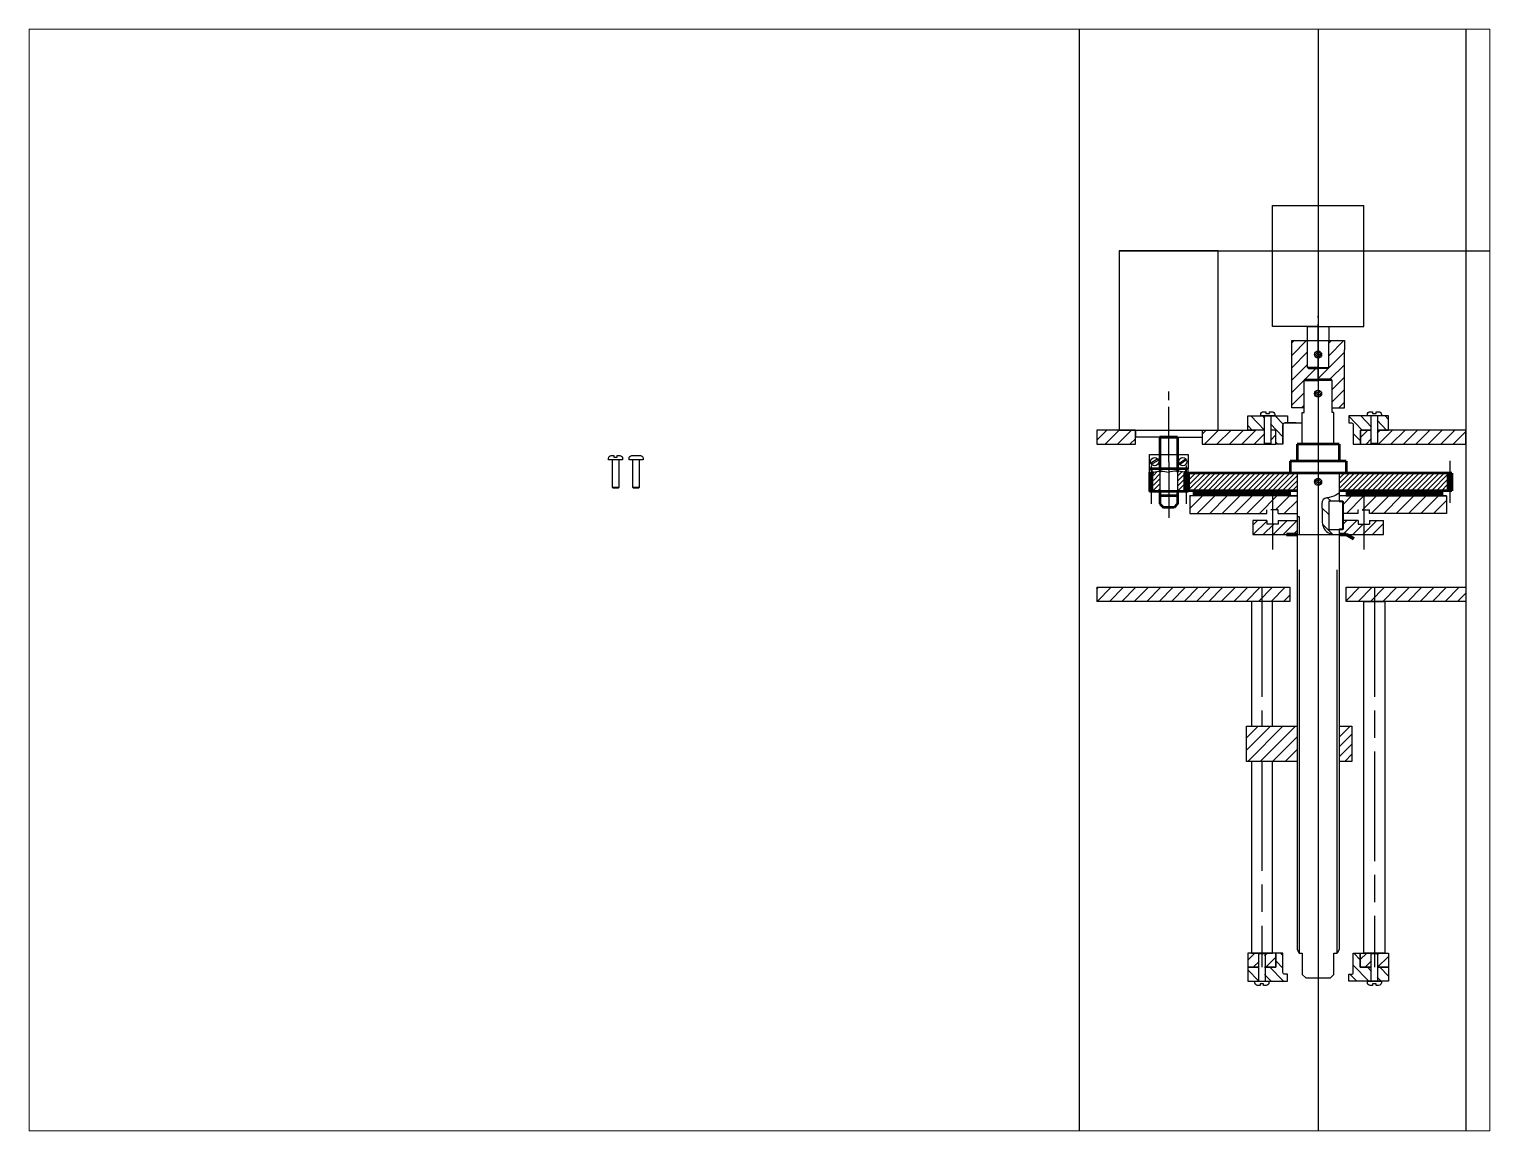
# Paper-space layout 'Лист1' of a CAD drawing. Header units: millimetres. Extents: x -1 to 257, y 0 to 194.
# The model-space entities are those that its viewports show. They can reach past a viewport. Long polylines and large blocks are cut down to what shows.
import ezdxf

# ---------------------------------------------------------------- set-up
doc = ezdxf.new("R2010")
doc.units = ezdxf.units.MM
for name, pattern in [('AM_ISO08W050', [18, 12, -1.5, 3, -1.5]), ('AM_ISO08W050x2', [9, 6, -0.75, 1.5, -0.75]), ('Amconstr', [9999, 9999, 0])]:
    doc.linetypes.add(name, pattern=pattern)
for name, color, linetype, lineweight in [('AM_0', 7, 'Continuous', 50), ('AM_7', 4, 'AM_ISO08W050', 25), ('AM_8', 1, 'Continuous', 25), ('AM_CL', 1, 'Amconstr', 25), ('оч жирные', 7, 'Continuous', 200), ('тонкие', 7, 'Continuous', 40)]:
    doc.layers.add(name, color=color, linetype=linetype, lineweight=lineweight)
doc.layers.add('AM_VIEWS', color=1, linetype='Continuous', lineweight=25, plot=False)
doc.layers.add('основные', color=7, linetype='Continuous')
pattern_1 = [(45, (0, 0), (-0.7071068, 0.7071068), [])]
pattern_2 = [(45, (0, 0), (-1.767767, 1.767767), [])]
pattern_3 = [(45, (0, 0), (-1.414214, 1.414214), [])]
pattern_4 = [(134, (0, 0), (-1.79835, -1.736646), [])]
pattern_5 = [(45, (0, -6.6448), (-0.2828427, 0.2828427), [])]

msp = doc.modelspace()

# ---------------------------------------------------------------- hatches: boundary and pattern name
at = {"layer": 'AM_8'}
h = msp.add_hatch(dxfattribs=at)
h.set_pattern_fill('_U', color=256, scale=2.5, angle=45, style=0, pattern_type=0)
h.set_pattern_definition([(45, (0, -6.6448), (-1.767767, 1.767767), [])])
h.paths.add_polyline_path([(252.6, 206.35), (252.6, 214.12), (252.9, 214.42), (256.6, 214.42), (260.3, 214.42), (260.6, 214.12), (260.6, 206.35), (264.1, 206.35), (264.1, 225.47), (259.6, 225.47), (259.6, 217.82), (259.3, 217.52), (253.9, 217.52), (253.6, 217.82), (253.6, 225.47), (249.1, 225.47), (249.1, 206.35)])
h = msp.add_hatch(dxfattribs=at)
h.set_pattern_fill('_U', color=256, scale=0.4, angle=45, style=0, pattern_type=0)
h.set_pattern_definition(pattern_5)
edge = h.paths.add_edge_path()
edge.add_arc((256.6, 221.47), 1, 191.4592, 398.7713)
edge.add_arc((256.6, 221.47), 1, 38.7713, 191.4592)
h = msp.add_hatch(dxfattribs=at)
h.set_pattern_fill('_U', color=256, scale=0.4, angle=45, style=0, pattern_type=0)
h.set_pattern_definition(pattern_5)
edge = h.paths.add_edge_path()
edge.add_arc((256.6, 210.35), 1, 11.4592, 313.6693)
edge.add_arc((256.6, 210.35), 1, 313.6693, 371.4592)
h = msp.add_hatch(dxfattribs=at)
h.set_pattern_fill('_U', color=256, scale=2.5, angle=134, style=0, pattern_type=0)
h.set_pattern_definition(pattern_4)
edge = h.paths.add_edge_path(flags=0)
edge.add_line((241.47, 204), (241.47, 200))
edge.add_line((236.6, 200), (241.47, 200))
edge.add_line((236.6, 204), (236.6, 200))
edge.add_line((241.47, 204), (236.6, 204))
edge = h.paths.add_edge_path(flags=0)
edge.add_line((243.03, 200), (243.03, 204))
edge.add_line((247.9, 204), (243.03, 204))
edge.add_line((247.9, 202), (247.9, 204))
edge.add_line((247.1, 202), (247.9, 202))
edge.add_arc((247.1, 201.5), 0.5, 90, 180)
edge.add_line((246.6, 196), (246.6, 201.5))
edge.add_line((244.6, 196), (246.6, 196))
edge.add_line((244.6, 200), (244.6, 196))
edge.add_line((243.03, 200), (244.6, 200))
edge = h.paths.add_edge_path(flags=0)
edge.add_line((243.03, 200), (243.03, 204))
edge.add_line((241.47, 200), (243.03, 200))
edge.add_line((241.47, 204), (241.47, 200))
edge.add_line((243.03, 204), (241.47, 204))
edge = h.paths.add_edge_path(flags=0)
edge.add_line((243.03, 200), (243.03, 204))
edge.add_line((241.47, 200), (243.03, 200))
edge.add_line((241.47, 204), (241.47, 200))
edge.add_line((243.03, 204), (241.47, 204))
h = msp.add_hatch(dxfattribs=at)
h.set_pattern_fill('_U', color=256, scale=2.5, angle=134, style=0, pattern_type=0)
h.set_pattern_definition(pattern_4)
edge = h.paths.add_edge_path(flags=0)
edge.add_line((271.82, 204), (271.82, 200))
edge.add_line((268.6, 200), (271.82, 200))
edge.add_line((268.6, 196), (268.6, 200))
edge.add_line((266.6, 196), (268.6, 196))
edge.add_line((266.6, 201.5), (266.6, 196))
edge.add_arc((266.1, 201.5), 0.5, 0, 90)
edge.add_line((265.3, 202), (266.1, 202))
edge.add_line((265.3, 204), (265.3, 202))
edge.add_line((271.82, 204), (265.3, 204))
edge = h.paths.add_edge_path(flags=0)
edge.add_line((273.38, 200), (273.38, 204))
edge.add_line((276.6, 204), (273.38, 204))
edge.add_line((276.6, 200), (276.6, 204))
edge.add_line((273.38, 200), (276.6, 200))
edge = h.paths.add_edge_path(flags=0)
edge.add_line((273.38, 200), (273.38, 204))
edge.add_line((271.82, 200), (273.38, 200))
edge.add_line((271.82, 204), (271.82, 200))
edge.add_line((273.38, 204), (271.82, 204))
edge = h.paths.add_edge_path(flags=0)
edge.add_line((273.38, 200), (273.38, 204))
edge.add_line((271.82, 200), (273.38, 200))
edge.add_line((271.82, 204), (271.82, 200))
edge.add_line((273.38, 204), (271.82, 204))
h = msp.add_hatch(dxfattribs=at)
h.set_pattern_fill('_U', color=256, scale=2.5, angle=45, style=0, pattern_type=0)
h.set_pattern_definition(pattern_2)
h.paths.add_polyline_path([(193.6, 200), (193.6, 196), (204.6, 196), (204.6, 200)])
h = msp.add_hatch(dxfattribs=at)
h.set_pattern_fill('_U', color=256, scale=2.5, angle=45, style=0, pattern_type=0)
h.set_pattern_definition(pattern_2)
edge = h.paths.add_edge_path(flags=0)
edge.add_line((243.03, 196), (243.03, 200))
edge.add_line((244.6, 200), (243.03, 200))
edge.add_line((244.6, 196), (244.6, 200))
edge.add_line((243.03, 196), (244.6, 196))
edge = h.paths.add_edge_path(flags=0)
edge.add_line((241.47, 200), (241.47, 196))
edge.add_line((223.6, 196), (241.47, 196))
edge.add_line((223.6, 200), (223.6, 196))
edge.add_line((241.47, 200), (223.6, 200))
edge = h.paths.add_edge_path(flags=0)
edge.add_line((241.47, 200), (241.47, 196))
edge.add_line((243.03, 200), (241.47, 200))
edge.add_line((243.03, 196), (243.03, 200))
edge.add_line((241.47, 196), (243.03, 196))
edge = h.paths.add_edge_path(flags=0)
edge.add_line((241.47, 200), (241.47, 196))
edge.add_line((243.03, 200), (241.47, 200))
edge.add_line((243.03, 196), (243.03, 200))
edge.add_line((241.47, 196), (243.03, 196))
h = msp.add_hatch(dxfattribs=at)
h.set_pattern_fill('_U', color=256, scale=2.5, angle=45, style=0, pattern_type=0)
h.set_pattern_definition(pattern_2)
edge = h.paths.add_edge_path(flags=0)
edge.add_line((273.38, 196), (273.38, 200))
edge.add_line((298.6, 200), (273.38, 200))
edge.add_line((298.6, 196), (298.6, 200))
edge.add_line((273.38, 196), (298.6, 196))
edge = h.paths.add_edge_path(flags=0)
edge.add_line((271.82, 200), (271.82, 196))
edge.add_line((268.6, 196), (271.82, 196))
edge.add_line((268.6, 200), (268.6, 196))
edge.add_line((271.82, 200), (268.6, 200))
edge = h.paths.add_edge_path(flags=0)
edge.add_line((271.82, 200), (271.82, 196))
edge.add_line((273.38, 200), (271.82, 200))
edge.add_line((273.38, 196), (273.38, 200))
edge.add_line((271.82, 196), (273.38, 196))
edge = h.paths.add_edge_path(flags=0)
edge.add_line((271.82, 200), (271.82, 196))
edge.add_line((273.38, 200), (271.82, 200))
edge.add_line((273.38, 196), (273.38, 200))
edge.add_line((271.82, 196), (273.38, 196))
h = msp.add_hatch(dxfattribs=at)
h.set_pattern_fill('_U', color=256, angle=45, style=0, pattern_type=0)
h.set_pattern_definition(pattern_1)
h.paths.add_polyline_path([(209.73, 188), (209.73, 182.5), (211.6, 182.5), (211.6, 188.29)])
h = msp.add_hatch(dxfattribs=at)
h.set_pattern_fill('_U', color=256, angle=45, style=0, pattern_type=0)
h.set_pattern_definition(pattern_1)
h.paths.add_polyline_path([(218.48, 182.5), (218.48, 188), (216.6, 188.29), (216.6, 182.5)])
h = msp.add_hatch(dxfattribs=at)
h.set_pattern_fill('_U', color=256, angle=45, style=0, pattern_type=0)
h.set_pattern_definition(pattern_1)
h.paths.add_polyline_path([(216.6, 188), (216.6, 182.5), (218.48, 182.5), (218.48, 188)])
h = msp.add_hatch(dxfattribs=at)
h.set_pattern_fill('_U', color=256, angle=45, style=0, pattern_type=0)
h.set_pattern_definition(pattern_1)
h.paths.add_polyline_path([(219.72, 182.75), (248.6, 182.75), (248.6, 182.75), (250.6, 182.75), (250.6, 187.75), (219.72, 187.75)])
h = msp.add_hatch(dxfattribs=at)
h.set_pattern_fill('_U', color=256, angle=45, style=0, pattern_type=0)
h.set_pattern_definition(pattern_1)
h.paths.add_polyline_path([(293.47, 182.75), (293.47, 187.75), (262.6, 187.75), (262.6, 182.75)])
h = msp.add_hatch(dxfattribs=at)
h.set_pattern_fill('_U', color=256, scale=0.4, angle=45, style=0, pattern_type=0)
h.set_pattern_definition([(45, (0, 0), (-0.2828427, 0.2828427), [])])
edge = h.paths.add_edge_path()
edge.add_arc((256.6, 185.25), 1, 11.4592, 356.8903)
edge.add_arc((256.6, 185.25), 1, 356.8903, 371.4592)
h = msp.add_hatch(dxfattribs=at)
h.set_pattern_fill('_U', color=256, scale=2.5, angle=45, style=0, pattern_type=0)
h.set_pattern_definition(pattern_2)
edge = h.paths.add_edge_path()
edge.add_line((242, 177.26), (242.04, 177.26))
edge.add_arc((242.15, 177.16), 0.15, 138.0866, 138.8954, ccw=False)
edge.add_line((242.04, 177.26), (243.12, 177.26))
edge.add_line((243.12, 177.26), (243.15, 177.26))
edge.add_line((243.15, 177.26), (245.2, 177.26))
edge.add_line((245.2, 177.26), (245.2, 177.03))
edge.add_arc((245.05, 177.01), 0.15, -6.7271, 6.7271, ccw=False)
edge.add_line((245.2, 177), (245.2, 176.66))
edge.add_arc((245.05, 176.64), 0.15, -6.7271, 6.7271, ccw=False)
edge.add_line((245.2, 176.63), (245.2, 176.29))
edge.add_arc((245.05, 176.28), 0.15, -6.7271, 6.7271, ccw=False)
edge.add_line((245.2, 176.26), (245.2, 176.25))
edge.add_line((245.2, 176.25), (250.6, 176.25))
edge.add_line((250.6, 176.25), (250.6, 181.25))
edge.add_line((250.6, 181.25), (220.1, 181.25))
edge.add_line((220.1, 181.25), (220.1, 176.25))
edge.add_line((220.1, 176.25), (242, 176.25))
edge.add_line((242, 176.25), (242, 177.26))
h = msp.add_hatch(dxfattribs=at)
h.set_pattern_fill('ANSI31', color=256, angle=90, style=0)
edge = h.paths.add_edge_path()
edge.add_line((259.6, 179.75), (262.6, 179.75))
edge.add_line((262.6, 179.75), (262.6, 181.25))
edge.add_line((262.6, 181.25), (262.6, 182.06))
edge.add_spline(control_points=[(262.6, 182.06), (261.94, 181.63), (260.59, 180.75), (257.31, 180.77), (257.79, 177.55), (257.69, 175.09), (257.7, 173.18), (258.23, 172.12), (258.31, 171.98)], knot_values=[0, 0, 0, 0, 2.418082, 4.914957, 7.852483, 9.823073, 12.830174, 13.281598, 13.281598, 13.281598, 13.281598], degree=3, periodic=0)
edge.add_spline(control_points=[(258.31, 171.98), (258.59, 171.51), (259.55, 170.44), (260.92, 170.29), (261.79, 170.27)], knot_values=[13.281598, 13.281598, 13.281598, 13.281598, 14.875774, 17.355214, 17.355214, 17.355214, 17.355214], degree=3, periodic=0)
edge.add_line((261.79, 170.27), (262.6, 170.27))
edge.add_line((262.6, 170.27), (262.6, 171.75))
edge.add_line((262.6, 171.75), (259.6, 171.75))
edge.add_line((259.6, 171.75), (259.6, 179.75))
h = msp.add_hatch(dxfattribs=at)
h.set_pattern_fill('_U', color=256, scale=2.5, angle=45, style=0, pattern_type=0)
h.set_pattern_definition(pattern_2)
edge = h.paths.add_edge_path()
edge.add_line((293.1, 181.25), (262.6, 181.25))
edge.add_line((262.6, 181.25), (262.6, 179.75))
edge.add_line((262.6, 179.75), (263.6, 179.75))
edge.add_line((263.6, 179.75), (263.6, 176.25))
edge.add_line((263.6, 176.25), (268, 176.25))
edge.add_line((268, 176.25), (268, 176.44))
edge.add_arc((268.15, 176.46), 0.15, 173.2729, 186.7271, ccw=False)
edge.add_line((268, 176.48), (268, 176.81))
edge.add_arc((268.15, 176.83), 0.15, 173.2729, 186.7271, ccw=False)
edge.add_line((268, 176.85), (268, 177.15))
edge.add_arc((268.15, 177.16), 0.15, 173.2729, 186.7271, ccw=False)
edge.add_line((268, 177.18), (268, 177.26))
edge.add_line((268, 177.26), (268.04, 177.26))
edge.add_arc((268.15, 177.16), 0.15, 138.0866, 138.8954, ccw=False)
edge.add_line((268.04, 177.26), (269.12, 177.26))
edge.add_line((269.12, 177.26), (269.15, 177.26))
edge.add_line((269.15, 177.26), (271.2, 177.26))
edge.add_line((271.2, 177.26), (271.2, 176.25))
edge.add_line((271.2, 176.25), (293.1, 176.25))
edge.add_line((293.1, 176.25), (293.1, 181.25))
h = msp.add_hatch(dxfattribs=at)
h.set_pattern_fill('_U', color=256, scale=2, angle=45, style=0, pattern_type=0)
h.set_pattern_definition(pattern_3)
edge = h.paths.add_edge_path()
edge.add_line((245.2, 174.27), (245.2, 174.08))
edge.add_arc((245.05, 174.07), 0.15, -6.7271, 6.7271, ccw=False)
edge.add_line((245.2, 174.05), (245.2, 173.72))
edge.add_arc((245.05, 173.7), 0.15, -6.7271, 6.7271, ccw=False)
edge.add_line((245.2, 173.68), (245.2, 173.38))
edge.add_arc((245.05, 173.36), 0.15, -6.7271, 6.7271, ccw=False)
edge.add_line((245.2, 173.35), (245.2, 173.26))
edge.add_line((245.2, 173.26), (242, 173.26))
edge.add_line((242, 173.26), (242, 174.25))
edge.add_line((242, 174.25), (242, 174.27))
edge.add_line((242, 174.27), (238, 174.27))
edge.add_line((238, 174.27), (238, 170.27))
edge.add_line((238, 170.27), (250.6, 170.27))
edge.add_line((250.6, 170.27), (250.6, 174.27))
edge.add_line((250.6, 174.27), (245.2, 174.27))
h = msp.add_hatch(dxfattribs=at)
h.set_pattern_fill('_U', color=256, scale=2, angle=45, style=0, pattern_type=0)
h.set_pattern_definition(pattern_3)
edge = h.paths.add_edge_path()
edge.add_line((263.6, 171.75), (262.6, 171.75))
edge.add_line((262.6, 171.75), (262.6, 170.27))
edge.add_line((262.6, 170.27), (275.2, 170.27))
edge.add_line((275.2, 170.27), (275.2, 174.27))
edge.add_line((275.2, 174.27), (271.2, 174.27))
edge.add_line((271.2, 174.27), (271.2, 173.26))
edge.add_line((271.2, 173.26), (268, 173.26))
edge.add_line((268, 173.26), (268, 173.5))
edge.add_arc((268.15, 173.51), 0.15, 173.2729, 186.7271, ccw=False)
edge.add_line((268, 173.53), (268, 173.86))
edge.add_arc((268.15, 173.88), 0.15, 173.2729, 186.7271, ccw=False)
edge.add_line((268, 173.9), (268, 174.23))
edge.add_arc((268.15, 174.25), 0.15, 173.2729, 186.7271, ccw=False)
edge.add_line((268, 174.27), (268, 174.27))
edge.add_line((268, 174.27), (263.6, 174.27))
edge.add_line((263.6, 174.27), (263.6, 171.75))
h = msp.add_hatch(dxfattribs=at)
h.set_pattern_fill('_U', color=256, scale=2.5, angle=45, style=0, pattern_type=0)
h.set_pattern_definition(pattern_2)
h.paths.add_polyline_path([(193.6, 155.27), (193.6, 151.27), (248.52, 151.27), (248.52, 155.27)])
h = msp.add_hatch(dxfattribs=at)
h.set_pattern_fill('_U', color=256, scale=2.5, angle=45, style=0, pattern_type=0)
h.set_pattern_definition(pattern_2)
h.paths.add_polyline_path([(298.6, 155.27), (264.6, 155.27), (264.6, 151.27), (298.6, 151.27)])
h = msp.add_hatch(dxfattribs=at)
h.set_pattern_fill('_U', color=256, scale=2.5, angle=45, style=0, pattern_type=0)
h.set_pattern_definition(pattern_2)
h.paths.add_polyline_path([(250.6, 115.77), (236.21, 115.77), (236.21, 105.77), (250.6, 105.77)])
h = msp.add_hatch(dxfattribs=at)
h.set_pattern_fill('_U', color=256, scale=2, angle=45, style=0, pattern_type=0)
h.set_pattern_definition(pattern_3)
h.paths.add_polyline_path([(262.6, 115.77), (262.6, 105.77), (266.21, 105.77), (266.21, 115.77)])
h = msp.add_hatch(dxfattribs=at)
h.set_pattern_fill('_U', color=256, scale=2.5, angle=134, style=0, pattern_type=0)
h.set_pattern_definition(pattern_4)
edge = h.paths.add_edge_path(flags=0)
edge.add_line((241.38, 43.24), (241.38, 47.24))
edge.add_line((244.59, 47.24), (241.38, 47.24))
edge.add_line((244.59, 51.24), (244.59, 47.24))
edge.add_line((246.59, 51.24), (244.59, 51.24))
edge.add_line((246.59, 45.74), (246.59, 51.24))
edge.add_arc((247.09, 45.74), 0.5, 180, 270)
edge.add_line((247.89, 45.24), (247.09, 45.24))
edge.add_line((247.89, 43.24), (247.89, 45.24))
edge.add_line((241.38, 43.24), (247.89, 43.24))
edge = h.paths.add_edge_path(flags=0)
edge.add_line((239.81, 47.24), (239.81, 43.24))
edge.add_line((236.59, 43.24), (239.81, 43.24))
edge.add_line((236.59, 47.24), (236.59, 43.24))
edge.add_line((239.81, 47.24), (236.59, 47.24))
edge = h.paths.add_edge_path(flags=0)
edge.add_line((239.81, 47.24), (239.81, 43.24))
edge.add_line((241.38, 47.24), (239.81, 47.24))
edge.add_line((241.38, 43.24), (241.38, 47.24))
edge.add_line((239.81, 43.24), (241.38, 43.24))
edge = h.paths.add_edge_path(flags=0)
edge.add_line((239.81, 47.24), (239.81, 43.24))
edge.add_line((241.38, 47.24), (239.81, 47.24))
edge.add_line((241.38, 43.24), (241.38, 47.24))
edge.add_line((239.81, 43.24), (241.38, 43.24))
h = msp.add_hatch(dxfattribs=at)
h.set_pattern_fill('_U', color=256, scale=2.5, angle=45, style=0, pattern_type=0)
h.set_pattern_definition(pattern_2)
edge = h.paths.add_edge_path(flags=0)
edge.add_line((239.81, 51.24), (239.81, 47.24))
edge.add_line((236.59, 47.24), (239.81, 47.24))
edge.add_line((236.59, 51.24), (236.59, 47.24))
edge.add_line((239.81, 51.24), (236.59, 51.24))
edge = h.paths.add_edge_path(flags=0)
edge.add_line((241.38, 47.24), (241.38, 51.24))
edge.add_line((244.59, 51.24), (241.38, 51.24))
edge.add_line((244.59, 47.24), (244.59, 51.24))
edge.add_line((241.38, 47.24), (244.59, 47.24))
edge = h.paths.add_edge_path(flags=0)
edge.add_line((241.38, 47.24), (241.38, 51.24))
edge.add_line((239.81, 47.24), (241.38, 47.24))
edge.add_line((239.81, 51.24), (239.81, 47.24))
edge.add_line((241.38, 51.24), (239.81, 51.24))
edge = h.paths.add_edge_path(flags=0)
edge.add_line((241.38, 47.24), (241.38, 51.24))
edge.add_line((239.81, 47.24), (241.38, 47.24))
edge.add_line((239.81, 51.24), (239.81, 47.24))
edge.add_line((241.38, 51.24), (239.81, 51.24))
h = msp.add_hatch(dxfattribs=at)
h.set_pattern_fill('_U', color=256, scale=2.5, angle=134, style=0, pattern_type=0)
h.set_pattern_definition(pattern_4)
edge = h.paths.add_edge_path(flags=0)
edge.add_line((273.38, 43.24), (273.38, 47.24))
edge.add_line((276.59, 47.24), (273.38, 47.24))
edge.add_line((276.59, 43.24), (276.59, 47.24))
edge.add_line((273.38, 43.24), (276.59, 43.24))
edge = h.paths.add_edge_path(flags=0)
edge.add_line((271.82, 47.24), (271.82, 43.24))
edge.add_line((265.29, 43.24), (271.82, 43.24))
edge.add_line((265.29, 45.24), (265.29, 43.24))
edge.add_line((266.09, 45.24), (265.29, 45.24))
edge.add_arc((266.09, 45.74), 0.5, 270, 360)
edge.add_line((266.59, 51.24), (266.59, 45.74))
edge.add_line((268.59, 51.24), (266.59, 51.24))
edge.add_line((268.59, 47.24), (268.59, 51.24))
edge.add_line((271.82, 47.24), (268.59, 47.24))
edge = h.paths.add_edge_path(flags=0)
edge.add_line((271.82, 47.24), (271.82, 43.24))
edge.add_line((273.38, 47.24), (271.82, 47.24))
edge.add_line((273.38, 43.24), (273.38, 47.24))
edge.add_line((271.82, 43.24), (273.38, 43.24))
edge = h.paths.add_edge_path(flags=0)
edge.add_line((271.82, 47.24), (271.82, 43.24))
edge.add_line((273.38, 47.24), (271.82, 47.24))
edge.add_line((273.38, 43.24), (273.38, 47.24))
edge.add_line((271.82, 43.24), (273.38, 43.24))
h = msp.add_hatch(dxfattribs=at)
h.set_pattern_fill('_U', color=256, scale=2.5, angle=45, style=0, pattern_type=0)
h.set_pattern_definition(pattern_2)
edge = h.paths.add_edge_path(flags=0)
edge.add_line((271.82, 51.24), (271.82, 47.24))
edge.add_line((268.59, 47.24), (271.82, 47.24))
edge.add_line((268.59, 51.24), (268.59, 47.24))
edge.add_line((271.82, 51.24), (268.59, 51.24))
edge = h.paths.add_edge_path(flags=0)
edge.add_line((273.38, 47.24), (273.38, 51.24))
edge.add_line((276.59, 51.24), (273.38, 51.24))
edge.add_line((276.59, 47.24), (276.59, 51.24))
edge.add_line((273.38, 47.24), (276.59, 47.24))
edge = h.paths.add_edge_path(flags=0)
edge.add_line((273.38, 47.24), (273.38, 51.24))
edge.add_line((271.82, 47.24), (273.38, 47.24))
edge.add_line((271.82, 51.24), (271.82, 47.24))
edge.add_line((273.38, 51.24), (271.82, 51.24))
edge = h.paths.add_edge_path(flags=0)
edge.add_line((273.38, 47.24), (273.38, 51.24))
edge.add_line((271.82, 47.24), (273.38, 47.24))
edge.add_line((271.82, 51.24), (271.82, 47.24))
edge.add_line((273.38, 51.24), (271.82, 51.24))
at = {"layer": 'основные'}
h = msp.add_hatch(dxfattribs=at)
h.set_pattern_fill('AR-CONC', color=256, style=0)
h.paths.add_polyline_path([(248.6, 182.75), (221.1, 182.75), (221.1, 181.25), (248.6, 181.25)])
h.paths.add_polyline_path([(292.1, 182.75), (264.6, 182.75), (264.6, 181.25), (292.1, 181.25)])
h = msp.add_hatch(dxfattribs=at)
h.set_pattern_fill('GRATE', color=256, scale=0.069, angle=45, style=0)
h.paths.add_polyline_path([(248.6, 182.75), (221.1, 182.75), (221.1, 181.25), (248.6, 181.25)])
h.paths.add_polyline_path([(292.1, 182.75), (264.6, 182.75), (264.6, 181.25), (292.1, 181.25)])

# ---------------------------------------------------------------- linework, layer by layer
at = {"layer": 'AM_0'}
for p, q in [((216.6, 198), (211.6, 198)), ((211.6, 198), (211.6, 188)), ((211.6, 198), (216.6, 198)), ((216.6, 198), (216.6, 188)), ((250.6, 196), (250.6, 191.19)), ((262.6, 196), (250.6, 196)), ((262.6, 196), (262.6, 191.19)), ((248.6, 191.19), (248.6, 187.75)), ((264.6, 191.19), (248.6, 191.19)), ((264.6, 191.19), (264.6, 187.75)), ((219.6, 189), (208.6, 189)), ((208.6, 188), (208.6, 182.5)), ((218.6, 187.75), (218.6, 182.75)), ((294.6, 187.75), (218.6, 187.75)), ((219.6, 188), (219.6, 182.5)), ((219.72, 187.75), (219.72, 182.75)), ((264.6, 187.75), (248.6, 187.75)), ((262.6, 187.75), (250.6, 187.75)), ((293.47, 187.75), (293.47, 182.75)), ((294.6, 187.75), (294.6, 182.75)), ((219.6, 182.5), (208.6, 182.5)), ((211.6, 182.5), (211.6, 179)), ((216.6, 182.5), (211.6, 182.5)), ((216.6, 181.26), (211.6, 181.26)), ((211.6, 179), (212.6, 178)), ((216.6, 179), (215.6, 178)), ((216.6, 182.5), (216.6, 179)), ((250.6, 182.75), (218.6, 182.75)), ((294.6, 182.75), (262.6, 182.75)), ((215.6, 178), (212.6, 178))]:
    msp.add_line(p, q, dxfattribs=at)
at = {"layer": 'AM_7', "linetype": 'AM_ISO08W050x2'}
for p, q in [((256.6, 214.52), (256.6, 232.48)), ((214.1, 191), (214.1, 211)), ((211.6, 198), (211.6, 198)), ((256.6, 199), (256.6, 184.75)), ((243.6, 181.56), (243.6, 164.58)), ((269.6, 181.56), (269.6, 164.58))]:
    msp.add_line(p, q, dxfattribs=at)
at = {"layer": 'AM_7'}
for p, q in [((256.6, 214.42), (256.6, 37.4)), ((294.1, 191.25), (294.1, 179.25)), ((209.1, 189.92), (209.1, 179)), ((214.1, 191), (214.1, 175)), ((219.07, 189.92), (219.1, 179)), ((219.1, 189.92), (219.1, 179.25)), ((240.6, 155.27), (240.6, 115.77)), ((272.6, 155.27), (272.6, 47.24)), ((240.6, 105.77), (240.6, 47.24))]:
    msp.add_line(p, q, dxfattribs=at)
at = {"layer": 'AM_CL'}
for p in [(188.6, 196), (298.6, 196)]:
    msp.add_xline(p, (0, -1), dxfattribs=at)
for p, direction in [((256.6, 747.1), (0, -1)), ((200, 251), (1, 0))]:
    msp.add_ray(p, direction, dxfattribs=at)
at = {"layer": 'основные'}
for p, q in [((243.6, 229.48), (243.6, 263.89)), ((243.6, 263.89), (269.6, 263.89)), ((269.6, 229.48), (269.6, 263.89)), ((256.6, 229.48), (243.6, 229.48)), ((253.6, 225.47), (253.6, 229.48)), ((253.6, 229.48), (259.6, 229.48)), ((256.6, 229.48), (269.6, 229.48)), ((259.6, 229.48), (259.6, 225.47)), ((249.1, 222.77), (249.1, 225.47)), ((249.1, 225.47), (264.1, 225.47)), ((253.6, 217.82), (253.6, 225.47)), ((259.6, 217.82), (259.6, 225.47)), ((264.1, 225.47), (264.1, 222.77)), ((249.1, 206.35), (249.1, 222.77)), ((264.1, 206.35), (264.1, 222.77)), ((256.6, 217.82), (253.6, 217.82)), ((253.6, 217.82), (253.9, 217.52)), ((253.9, 217.52), (256.6, 217.52)), ((256.6, 217.82), (259.6, 217.82)), ((259.3, 217.52), (256.6, 217.52)), ((259.6, 217.82), (259.3, 217.52)), ((252.6, 214.12), (252.9, 214.42)), ((252.6, 205), (252.6, 214.12)), ((252.6, 214.12), (256.6, 214.12)), ((252.9, 214.42), (256.6, 214.42)), ((260.3, 214.42), (256.6, 214.42)), ((260.6, 214.12), (256.6, 214.12)), ((260.6, 214.12), (260.3, 214.42)), ((260.6, 205), (260.6, 214.12)), ((228.2, 200), (228.2, 204)), ((236.6, 200), (236.6, 204)), ((236.6, 204), (247.9, 204)), ((242.25, 204), (241.25, 204)), ((241.25, 204), (241.25, 196.23)), ((241.75, 205.2), (241.75, 204.7)), ((241.75, 204.7), (242.75, 204.7)), ((242.75, 204.7), (242.75, 205.2)), ((243.25, 196.23), (243.25, 204)), ((247.9, 204), (247.9, 202)), ((252.6, 206.35), (249.1, 206.35)), ((252.1, 196), (252.1, 205)), ((252.1, 205), (252.6, 205)), ((260.6, 206.35), (264.1, 206.35)), ((261.1, 205), (260.6, 205)), ((261.1, 196), (261.1, 205)), ((272.6, 204), (271.6, 204)), ((271.6, 204), (271.6, 196.23)), ((272.1, 205.2), (272.1, 204.7)), ((272.1, 204.7), (273.1, 204.7)), ((273.1, 204.7), (273.1, 205.2)), ((273.6, 196.23), (273.6, 204)), ((193.6, 200), (193.6, 196)), ((204.6, 200), (204.6, 198)), ((223.6, 200), (223.6, 198)), ((223.6, 200), (223.6, 196)), ((228.2, 200), (238.62, 200)), ((241.47, 200), (236.6, 200)), ((244.6, 200), (243.03, 200)), ((244.6, 196), (244.6, 200)), ((246.6, 196), (246.6, 201.5)), ((246.6, 201.5), (246.6, 200)), ((247.1, 202), (252.1, 202)), ((250.31, 202), (247.1, 202)), ((268.6, 200), (268.6, 196)), ((268.6, 200), (271.82, 200)), ((271.82, 200), (268.6, 200)), ((298.6, 200), (273.38, 200)), ((273.38, 200), (276.6, 200)), ((298.6, 196), (298.6, 200)), ((214.1, 198), (204.6, 198)), ((214.1, 198), (223.6, 198)), ((223.6, 196), (244.6, 196)), ((241.25, 196.23), (243.25, 196.23)), ((241.25, 196.23), (241.47, 196)), ((241.47, 196), (243.03, 196)), ((243.03, 196), (243.25, 196.23)), ((246.6, 196), (244.6, 196)), ((256.6, 196), (261.1, 196)), ((268.6, 196), (298.6, 196)), ((271.6, 196.23), (273.6, 196.23)), ((271.6, 196.23), (271.82, 196)), ((271.82, 196), (273.38, 196)), ((273.38, 196), (273.6, 196.23)), ((56.73, 191.55), (55.73, 191.55)), ((55.73, 191.55), (55.73, 183.78)), ((56.23, 192.75), (56.23, 192.25)), ((56.23, 192.25), (57.23, 192.25)), ((57.23, 192.25), (57.23, 192.75)), ((57.73, 183.78), (57.73, 191.55)), ((62.59, 191.55), (61.59, 191.55)), ((61.59, 191.55), (61.59, 183.78)), ((63.59, 183.78), (63.59, 191.55)), ((208.6, 189), (208.6, 193)), ((208.6, 193), (219.6, 193)), ((210.97, 191.78), (209.03, 190.57)), ((209.23, 190.25), (211.16, 191.45)), ((217.08, 190.49), (218.91, 191.83)), ((219.14, 191.54), (217.3, 190.19)), ((219.6, 193), (219.6, 189)), ((208.6, 188), (208.6, 189)), ((209.03, 190.57), (209.23, 190.25)), ((209.6, 182.5), (209.6, 188)), ((211.6, 188), (211.6, 182.5)), ((216.6, 188), (216.6, 182.5)), ((217.3, 190.19), (217.08, 190.49)), ((218.6, 182.5), (218.6, 188)), ((219.1, 188), (219.1, 187.5)), ((219.6, 188), (219.6, 189)), ((250.6, 187.75), (250.59, 52.24)), ((262.6, 187.75), (262.6, 179.75)), ((55.73, 183.78), (57.73, 183.78)), ((55.73, 183.78), (55.95, 183.55)), ((55.95, 183.55), (57.51, 183.55)), ((57.51, 183.55), (57.73, 183.78)), ((61.59, 183.78), (63.59, 183.78)), ((61.59, 183.78), (61.81, 183.55)), ((61.81, 183.55), (63.37, 183.55)), ((63.37, 183.55), (63.59, 183.78)), ((221.1, 181.25), (220.1, 181.25)), ((220.1, 181.25), (220.1, 176.25)), ((250.6, 181.25), (220.1, 181.25)), ((221.1, 181.25), (221.1, 182.75)), ((248.6, 181.25), (221.1, 181.25)), ((250.6, 182.75), (248.6, 182.75)), ((248.6, 182.75), (248.6, 181.25)), ((248.6, 181.25), (250.6, 181.25)), ((262.6, 179.75), (259.6, 179.75)), ((259.6, 179.75), (259.6, 171.75)), ((293.1, 181.25), (262.6, 181.25)), ((262.6, 181.25), (262.6, 179.75)), ((264.6, 182.75), (264.6, 181.25)), ((264.6, 181.25), (292.1, 181.25)), ((292.1, 181.25), (292.1, 182.75)), ((292.1, 181.25), (293.1, 181.25)), ((293.1, 181.25), (293.1, 176.25)), ((220.1, 176.25), (242, 176.25)), ((242, 176.25), (242, 177.26)), ((242.04, 177.26), (242, 177.26)), ((245.2, 177.26), (243.15, 177.26)), ((245.2, 177.03), (245.2, 177.26)), ((245.2, 176.66), (245.2, 177)), ((245.2, 176.29), (245.2, 176.63)), ((245.2, 176.25), (245.2, 176.26)), ((245.2, 176.25), (250.6, 176.25)), ((250.6, 175.4), (251.21, 175.4)), ((251.21, 175.4), (251.21, 170.27)), ((268, 176.25), (263.6, 176.25)), ((268, 177.26), (268.04, 177.26)), ((268, 177.18), (268, 177.26)), ((268, 176.85), (268, 177.15)), ((268, 176.48), (268, 176.81)), ((268, 176.25), (268, 176.44)), ((269.15, 177.26), (271.2, 177.26)), ((271.2, 176.25), (271.2, 177.26)), ((293.1, 176.25), (271.2, 176.25)), ((242, 174.27), (238, 174.27)), ((238, 174.27), (238, 170.27)), ((242, 174.27), (242, 173.26)), ((245.2, 173.26), (242, 173.26)), ((245.2, 174.27), (250.6, 174.27)), ((245.2, 174.27), (245.2, 173.26)), ((259.6, 171.75), (262.6, 171.75)), ((262.6, 171.75), (262.6, 52.29)), ((268, 174.27), (263.6, 174.27)), ((268, 174.27), (268, 173.26)), ((268, 173.26), (271.2, 173.26)), ((271.2, 174.27), (271.2, 173.26)), ((271.2, 174.27), (275.2, 174.27)), ((275.2, 170.27), (275.2, 174.27)), ((238, 170.27), (250.6, 170.27)), ((250.6, 169.77), (250.6, 170.27)), ((250.6, 170.27), (262.6, 170.27)), ((262.6, 170.27), (275.2, 170.27)), ((262.6, 170.27), (265.6, 170.27)), ((251.21, 160.27), (251.21, 51.24)), ((261.98, 51.24), (261.99, 160.27)), ((193.6, 155.27), (193.6, 151.27)), ((298.6, 155.27), (298.6, 151.27)), ((237.6, 115.77), (243.6, 115.77)), ((243.6, 105.77), (237.6, 105.77)), ((239.81, 51.24), (239.59, 51.01)), ((241.59, 51.01), (239.59, 51.01)), ((239.59, 51.01), (239.59, 43.24)), ((241.38, 51.24), (239.81, 51.24)), ((241.59, 51.01), (241.38, 51.24)), ((241.59, 43.24), (241.59, 51.01)), ((250.59, 52.24), (251.21, 51.24)), ((261.09, 51.24), (261.98, 51.24)), ((262.59, 52.28), (261.98, 51.24)), ((261.98, 51.24), (261.98, 51.24)), ((271.82, 51.24), (271.6, 51.01)), ((273.6, 51.01), (271.6, 51.01)), ((271.6, 51.01), (271.6, 43.24)), ((273.38, 51.24), (271.82, 51.24)), ((273.6, 51.01), (273.38, 51.24)), ((273.6, 43.24), (273.6, 51.01)), ((241.09, 42.54), (240.09, 42.54)), ((240.09, 42.54), (240.09, 42.04)), ((240.59, 43.24), (241.59, 43.24)), ((241.09, 42.04), (241.09, 42.54)), ((273.1, 42.54), (272.1, 42.54)), ((272.1, 42.54), (272.1, 42.04)), ((272.6, 43.24), (273.6, 43.24)), ((273.1, 42.04), (273.1, 42.54))]:
    msp.add_line(p, q, dxfattribs=at)
for points in [[(200, 200), (228.2, 200), (228.2, 251), (200, 251)], [(298.6, 151.27), (264.6, 151.27), (264.6, 155.27), (298.6, 155.27)], [(269.6, 151.27), (275.6, 151.27), (275.6, 51.24), (269.6, 51.24)]]:
    msp.add_lwpolyline(points, close=True, dxfattribs=at)
for points in [[(241.47, 200), (236.6, 200), (236.6, 204), (247.9, 204), (247.9, 202)], [(273.38, 200), (276.6, 200), (276.6, 204), (265.3, 204), (265.3, 202)], [(193.6, 196), (204.6, 196), (204.6, 200), (193.6, 200)], [(193.6, 155.27), (248.52, 155.27), (248.52, 151.27), (193.6, 151.27)], [(243.6, 115.77), (243.6, 151.27), (237.6, 151.27), (237.6, 115.77)], [(250.6, 105.77), (236.21, 105.77), (236.21, 115.77), (250.6, 115.77)], [(262.6, 115.77), (266.21, 115.77), (266.21, 105.77), (262.6, 105.77)], [(237.6, 105.77), (237.6, 51.24), (243.6, 51.24), (243.6, 105.77)], [(241.38, 47.24), (244.59, 47.24), (244.59, 51.24), (236.59, 51.24), (236.59, 47.24), (239.81, 47.24)], [(251.21, 51.24), (252.09, 51.24), (252.09, 45.21), (253.09, 44.21), (260.09, 44.21), (261.09, 45.21), (261.09, 51.24)], [(271.82, 47.24), (268.59, 47.24), (268.59, 51.24), (276.59, 51.24), (276.59, 47.24), (273.38, 47.24)], [(239.81, 47.24), (236.59, 47.24), (236.59, 43.24), (247.89, 43.24), (247.89, 45.24)], [(273.38, 47.24), (276.59, 47.24), (276.59, 43.24), (265.29, 43.24), (265.29, 45.24)]]:
    msp.add_lwpolyline(points, dxfattribs=at)
for points in [[(242.75, 205.2), (243.45, 205.2, -0.414214), (244.25, 204.4), (244.25, 204), (240.25, 204), (240.25, 204.4, -0.414214), (241.05, 205.2), (241.75, 205.2)], [(273.1, 205.2), (273.8, 205.2, -0.414214), (274.6, 204.4), (274.6, 204), (270.6, 204), (270.6, 204.4, -0.414214), (271.4, 205.2), (272.1, 205.2)], [(247.9, 202), (247.1, 202, 0.414214), (246.6, 201.5), (246.6, 196), (244.6, 196), (244.6, 200), (243.03, 200)], [(265.3, 202), (266.1, 202, -0.414214), (266.6, 201.5), (266.6, 196), (268.6, 196), (268.6, 200), (271.82, 200)], [(57.23, 192.75), (57.93, 192.75, -0.414214), (58.73, 191.95), (58.73, 191.55), (54.73, 191.55), (54.73, 191.95, -0.414214), (55.53, 192.75), (56.23, 192.75)], [(63.09, 192.75), (63.79, 192.75, -0.414214), (64.59, 191.95), (64.59, 191.55), (60.59, 191.55), (60.59, 191.95, -0.414214), (61.39, 192.75), (63.09, 192.75)], [(247.89, 45.24), (247.09, 45.24, -0.414214), (246.59, 45.74), (246.59, 51.24), (244.59, 51.24), (244.59, 47.24), (241.38, 47.24)], [(265.29, 45.24), (266.09, 45.24, 0.414214), (266.59, 45.74), (266.59, 51.24), (268.59, 51.24), (268.59, 47.24), (271.82, 47.24)], [(240.09, 42.04), (239.39, 42.04, -0.414214), (238.59, 42.84), (238.59, 43.24), (242.59, 43.24), (242.59, 42.84, -0.414214), (241.79, 42.04), (241.09, 42.04)], [(272.1, 42.04), (271.4, 42.04, -0.414214), (270.6, 42.84), (270.6, 43.24), (274.6, 43.24), (274.6, 42.84, -0.414214), (273.8, 42.04), (273.1, 42.04)]]:
    msp.add_lwpolyline(points, format="xyb", dxfattribs=at)
for centre, radius in [((256.6, 221.47), 1), ((256.6, 210.35), 1), ((210.1, 191.01), 1.15), ((218.1, 191.01), 1.15), ((256.6, 185.25), 1)]:
    msp.add_circle(centre, radius, dxfattribs=at)
msp.add_arc((247.1, 201.5), 0.5, 90, 180, dxfattribs=at)
msp.add_arc((247.1, 201.5), 0.5, 90, 180, dxfattribs=at)
for points in [[(208.6, 189), (209.6, 188), (209.6, 187.42)], [(209.6, 188), (211.94, 188.3), (214.1, 188)], [(218.6, 188), (216.26, 188.3), (214.1, 188)], [(219.6, 189), (218.6, 188), (218.6, 187.42)], [(262.6, 182.06), (260.44, 180.98), (258.04, 180.27), (257.71, 177.35), (257.71, 175.38), (258.1, 172.4), (259.4, 170.82), (262.6, 170.27)]]:
    msp.add_spline(points, degree=3, dxfattribs=at)
at = {"layer": 'оч жирные'}
for p, q in [((247.6, 170.27), (250.6, 170.27)), ((262.6, 170.27), (264.67, 170.27)), ((264.67, 170.27), (266.79, 169.05))]:
    msp.add_line(p, q, dxfattribs=at)
at = {"layer": 'тонкие'}
for p, q in [((262.6, 179.75), (263.6, 179.75)), ((263.6, 179.75), (263.6, 171.75)), ((263.6, 171.75), (262.6, 171.75))]:
    msp.add_line(p, q, dxfattribs=at)

psp = doc.layouts.new('Лист1')

# ---------------------------------------------------------------- viewports
at = {"layer": 'AM_VIEWS', "view_target_point": (179.95, 259.79)}
psp.add_viewport(center=(128.1, 96.86), size=(257.89, 194.4429), view_center_point=(-82.26, -102.43), view_height=313.2599, dxfattribs=at)

doc.saveas('drawing.dxf')
